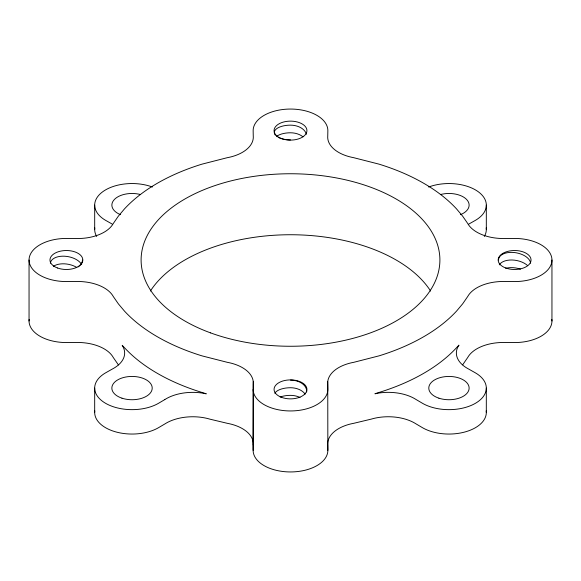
<?xml version="1.0" encoding="UTF-8"?>
<svg xmlns="http://www.w3.org/2000/svg" width="581" height="581" viewBox="0 0 581 581"><rect width="100%" height="100%" fill="white"/><g stroke="black" fill="none" stroke-linecap="round" stroke-linejoin="round"><path stroke-width="0.87" d="M327.749 381.768L327.851 450.377A37.351 21.562 0 0 1 290.493 471.946A37.351 21.562 0 0 1 253.142 450.377L253.243 384.063A37.344 21.562 0 0 0 227.367 362.333L202.086 355.892A188.15 108.625 0 0 1 124.508 311.14L118.422 303.928L113.331 296.586A37.489 21.642 0 0 0 75.465 281.516L66.401 281.567A37.351 21.562 0 0 1 29.05 259.998A37.351 21.562 0 0 1 66.401 238.435L75.624 238.493A37.344 21.562 0 0 0 113.251 223.554L118.342 216.183L124.421 208.957A188.15 108.625 0 0 1 201.927 164.169L227.135 157.72A37.489 21.642 0 0 0 253.243 135.852L253.149 130.623A37.351 21.562 0 0 1 290.507 109.054A37.351 21.562 0 0 1 327.858 130.623L327.757 135.947A37.344 21.562 0 0 0 353.633 157.669L378.921 164.118A188.15 108.625 0 0 1 456.506 208.862L462.585 216.081L467.669 223.416A37.489 21.642 0 0 0 505.535 238.493L514.599 238.442A37.351 21.562 0 0 1 551.95 260.005L551.95 321.002M253.142 450.377L253.251 381.702M462.665 364.824L467.749 357.446A37.344 21.562 0 0 1 505.376 342.507L514.599 342.565A37.351 21.562 0 0 0 551.848 319.39M468.787 224.084L475.381 220.366A37.351 21.562 0 0 0 477.996 191.548A37.351 21.562 0 0 0 428.633 187.024M112.104 224.019L105.626 220.359A37.351 21.562 0 0 1 103.011 191.541A37.351 21.562 0 0 1 152.375 187.017M118.422 364.919L113.331 357.584A37.489 21.642 0 0 0 75.465 342.507L66.401 342.558A37.351 21.562 0 0 1 29.152 319.39M327.851 450.377L327.757 445.148A37.489 21.642 0 0 1 353.865 423.28L371.194 419.133A37.344 21.562 0 0 1 416.098 423.927L422.547 427.732A37.351 21.562 0 0 0 464.524 432.09A37.351 21.562 0 0 0 486.21 410.883M486.319 205.115L486.319 229.51M486.312 388.086L486.312 412.488M94.688 205.108L94.688 229.51M94.681 388.086L94.681 412.481M29.05 259.998L29.05 320.995M486.217 227.905A37.351 21.562 0 0 1 484.336 236.438M96.671 236.431A37.351 21.562 0 0 1 94.79 227.897M94.783 410.876A37.351 21.562 0 0 0 116.461 432.082A37.351 21.562 0 0 0 158.446 427.732L164.793 423.992A37.489 21.642 0 0 1 210.031 419.192L227.367 423.331A37.344 21.562 0 0 1 253.243 445.053M150.406 291.03A149.397 86.257 0 0 1 290.536 234.739A149.397 86.257 0 0 1 430.623 291.074M253.142 389.386A37.351 21.562 0 0 0 290.493 410.949A37.351 21.562 0 0 0 327.851 389.386L327.757 384.15A37.489 21.642 0 0 1 353.865 362.29L379.081 355.841A188.15 108.625 0 0 0 456.586 311.053L462.665 303.827L467.749 296.455A37.344 21.562 0 0 1 505.376 281.509L514.599 281.574A37.351 21.562 0 0 0 551.95 260.005M120.47 214.65A20.168 11.642 0 0 1 114.573 199.29A20.168 11.642 0 0 1 140.566 194.562M440.434 194.562A20.168 11.642 0 0 1 466.427 199.29A20.168 11.642 0 0 1 460.53 214.65M53.394 266.316A16.246 9.281 10.1 0 1 76.648 267.354M50.351 263.237A16.246 9.281 10.1 0 1 64.389 256.206A16.246 9.281 10.1 0 1 81.689 264.645M82.48 260.012A16.246 9.281 -10.1 0 1 78.115 266.926M290.5 139.912A16.246 7.379 0 0 1 281.829 138.757M280.986 138.503A16.246 7.379 0 0 1 278.698 137.581M277.398 136.869A16.246 7.379 0 0 1 276.825 136.484M275.438 135.25A16.246 7.379 0 0 1 275.089 134.814M274.806 134.371A16.246 7.379 0 0 1 274.588 133.913M274.428 133.456A16.246 7.379 0 0 1 290.5 125.147A16.246 11.184 0 0 1 306.412 134.247M302.977 136.833A16.246 11.184 0 0 0 290.5 132.78A16.246 7.379 0 0 0 276.825 136.201M498.52 260.012A16.246 9.281 10.1 0 1 514.098 252.503A16.246 9.281 10.1 0 1 530.649 263.229M499.311 264.842A16.246 9.281 10.1 0 1 512.093 259.998A16.246 9.281 10.1 0 1 527.606 265.582M505.986 268.248A16.246 9.281 10.1 0 1 520.518 269.163M305.156 394.15A16.246 11.184 0 0 0 290.5 387.73A16.246 7.379 0 0 0 274.806 393.272M300.014 397.491A16.246 11.184 0 0 0 290.5 395.356A16.246 7.379 0 0 0 280.18 397.041M290.5 380.105A16.246 11.184 0 0 1 306.674 391.993M458.888 345.23L456.586 347.649A188.15 108.625 0 0 1 379.081 392.436L374.927 393.773A37.344 21.562 0 0 1 416.098 399.532L422.547 403.337A37.351 21.562 0 0 0 475.367 403.337A37.351 21.562 0 0 0 475.374 372.842L468.896 369.175A37.489 21.642 0 0 1 458.888 345.23M164.793 399.597L158.446 403.337A37.351 21.562 0 0 1 105.626 403.33A37.351 21.562 0 0 1 105.619 372.835L112.213 369.109A37.344 21.562 0 0 0 122.192 345.346L124.508 347.743A188.15 108.625 0 0 0 202.086 392.487L206.27 393.816A37.489 21.642 0 0 0 164.793 399.597M210.605 332.891A149.397 86.257 0 0 0 439.773 263.505A149.397 86.257 0 0 0 221.114 183.618A149.397 86.257 0 0 0 210.605 332.891M281.64 397.375A16.435 9.485 0 0 0 306.913 389.822A16.435 9.485 0 0 0 282.947 380.962A16.435 9.485 0 0 0 281.64 397.375M57.541 267.994A16.435 9.485 0 0 0 82.814 260.441A16.435 9.485 0 0 0 58.848 251.58A16.435 9.485 0 0 0 57.541 267.994M281.64 138.612A16.435 9.485 0 0 0 306.913 131.059A16.435 9.485 0 0 0 282.947 122.192A16.435 9.485 0 0 0 281.64 138.612M505.739 267.994A16.435 9.485 0 0 0 531.019 260.441A16.435 9.485 0 0 0 507.046 251.58A16.435 9.485 0 0 0 505.739 267.994M438.88 398.174A20.168 11.642 0 0 0 469.128 388.086A20.168 11.642 0 0 0 438.88 378.006A20.168 11.642 0 0 0 438.88 398.174M121.952 398.174A20.168 11.642 0 0 0 152.207 388.086A20.168 11.642 0 0 0 121.952 377.999A20.168 11.642 0 0 0 121.952 398.174"/></g></svg>
